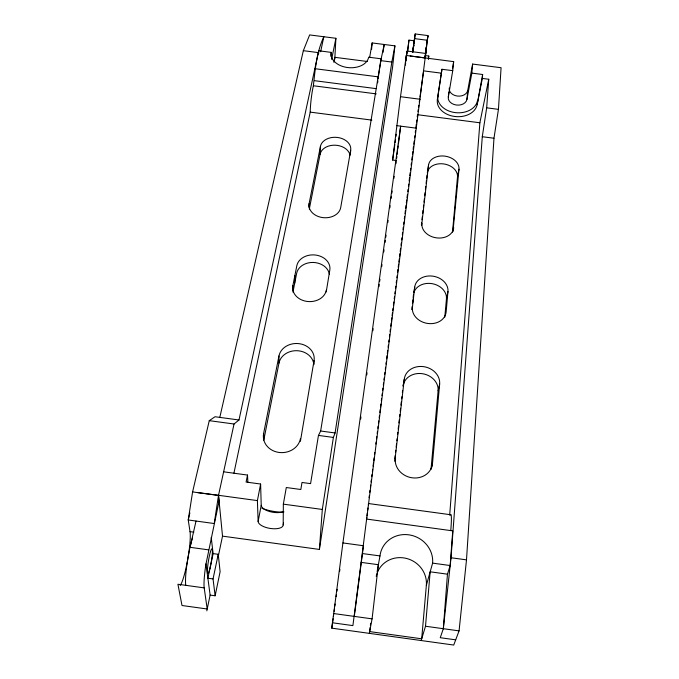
<?xml version="1.0" encoding="UTF-8"?>
<svg xmlns="http://www.w3.org/2000/svg" width="679" height="679" viewBox="0 0 679 679"><rect width="100%" height="100%" fill="white"/><g stroke="black" fill="none" stroke-linecap="round" stroke-linejoin="round"><path stroke-width="1.02" d="M263.775 440.196L278.959 363.104L278.959 355.957A17.756 14.955 0.4 0 1 299.218 343.676A17.756 14.955 0.4 0 1 314.038 360.651L313.851 364.716M412.705 51.765L415.192 33.95L427.923 35.58L425.113 58.326M223.637 471.812L247.512 475.062L246.095 482.048L260.609 484.025L257.4 500.601L258.13 521.497A12.68 5.279 9.6 0 0 270.726 528.517A12.68 5.279 9.6 0 0 283.185 524.926L283.347 504.141L286.3 487.522L300.822 489.5L302.011 482.472L310.583 483.635L318.459 435.417L320.649 431.012L380.766 60.626L384.238 44.483L382.931 52.563M292.793 290.315L292.878 285.655L296.799 265.82A16.678 13.24 2.4 0 1 315.71 255.058A16.678 13.24 2.4 0 1 329.799 270.191L326.217 291.945M294.703 283.16L294.847 275.674M300.398 441.316L314.038 360.651M309.013 207.35L309.14 203.479L320.437 146.367A15.269 11.119 3.9 0 1 337.582 137.464A15.269 11.119 3.9 0 1 350.678 150.305L350.381 154.226M233.932 473.127L310.218 112.128A16.457 1.443 -83.2 0 1 313.375 85.758C315.217 69.165 316.584 52.198 323.832 36.742L320.624 51.757M318.621 53.76L318.697 51.757M309.284 209.14L320.098 154.252L320.437 146.367M331.004 56.382L331.208 52.385L318.731 50.755L238.991 419.987L234.043 424.01L218.485 495.441L214.225 523.534L188.236 519.97L192.598 491.91L209.268 420.657L215.014 416.745L238.991 419.987M450.881 514.767L368.451 503.538L368.349 504.76M334.789 59.098L335.901 38.287L309.632 34.926L303.335 50.679L219.809 417.39M398.446 143.863L400.644 126.141L342.912 542.928L331.785 628.16L453.733 645.05L459.072 630.876L466.498 559.861L493.973 138.236L498.445 109.353L501.077 67.722L472.618 64.064L467.729 90.434L466.931 99.44A9.396 6.917 4.1 0 1 456.424 105.033A9.396 6.917 4.1 0 1 448.318 97.046L448.836 92.047M197.776 492.614L218.519 495.297L222.517 536.138L319.41 549.43L322.313 509.454L333.381 437.437L335.087 432.964L391.842 62.052L394.915 45.858L372.151 42.938L369.724 57.053M455.694 639.839L440.255 637.7L443.328 628.703L451.026 557.739L482.285 136.717L486.673 107.834L488.744 79.248L482.328 78.425L477.142 104.702A20.073 14.734 4.2 0 1 454.718 116.474A20.073 14.734 4.2 0 1 437.369 99.575L441.953 69.275L452.74 70.658L453.665 61.636L406.339 55.483L400.491 96.707L392.632 160.057L396.375 160.55M443.328 628.703L447.453 574.179L450.177 565.539L452.749 530.868L366.601 519.07L366.804 517.466M482.328 78.425L482.633 74.503L471.837 73.111L466.931 99.44M449.685 515.132L479.875 122.772L488.744 79.248M477.142 104.702L482.633 74.503M471.837 73.111L472.618 64.064M421.167 640.543L425.504 626.242L430.163 571.803L447.453 574.179M371.591 49.253L372.151 42.938M377.125 571.557L379.985 555.914A26.702 25.038 24 0 1 408.775 534.823A26.702 25.038 24 0 1 432.608 563.129L426.353 585.357L421.693 638.795L369.665 631.597L370.148 627.421M431.055 468.892L438.116 390.875L439.652 383.949A17.875 15.15 12.3 0 0 423.484 366.626A17.875 15.15 12.3 0 0 404.277 379.205L403.08 386.173A17.705 15.074 12.4 0 1 422.117 373.654A17.705 15.074 12.4 0 1 438.116 390.875M444.804 317.11L446.451 298.887L447.97 291.537A16.788 13.393 10.6 0 0 432.684 276.124A16.788 13.393 10.6 0 0 414.708 287.141L413.8 292.674M452.503 232.125L457.502 176.93L458.987 169.198A15.362 11.229 9.3 0 0 444.881 156.128A15.362 11.229 9.3 0 0 428.525 165.226L427.447 172.025M431.173 469.019L432.498 463.46L439.652 383.949M447.97 291.537L446.145 311.865A17.026 13.767 10.9 0 1 427.872 323.476A17.026 13.767 10.9 0 1 412.416 307.392L414.708 287.141M452.969 231.454L458.987 169.198M377.66 82.804L377.855 80.818M378.042 78.832L381.165 58.801L368.663 57.197A18.91 12.791 4.5 0 1 347.529 67.527A18.91 12.791 4.5 0 1 331.208 52.385M415.192 33.95L414.029 43.38M394.915 45.858L392.555 67.416L319.41 549.43M437.369 99.575L441.953 69.275M394.796 461.228L404.277 379.205M421.617 225.403L428.525 165.226M394.847 458.656L395.203 455.507M395.56 452.358L395.798 450.253M396.163 447.105L396.519 443.956M396.876 440.798L397.113 438.702M397.588 434.501L397.826 432.396M398.191 429.247L398.548 426.098M398.904 422.941L399.26 419.792M399.617 416.643L399.855 414.538M400.22 411.389L400.576 408.24M400.933 405.083L401.289 401.934M401.645 398.785L401.883 396.68M402.367 392.479L402.605 390.383M411.78 309.616L412.119 306.568M412.467 303.538L412.807 300.534M413.146 297.529L413.494 294.525M421.404 224.876L421.634 222.805M421.99 219.69L422.346 216.576M422.694 213.461L423.051 210.354M423.407 207.239L423.645 205.16M423.993 202.053L424.35 198.939M424.706 195.824L425.054 192.709M425.41 189.594L425.767 186.487M426.115 183.372L426.471 180.258M426.709 178.187L427.057 175.072M370.394 625.342L370.641 623.254M369.325 633.363L372.084 618.858L378.381 564.699L361.126 562.382L352.893 625.605L332.379 622.77M405.414 65.082L405.66 63.071M406.025 60.066L406.39 57.061M406.636 55.058L407.12 51.052L425.733 53.437L361.126 562.382M407.587 51.443L408.97 40.129L414.351 40.816M367.704 510.243L367.984 507.977M428.407 59.081L428.78 56.043L425.19 55.585L424.927 57.605M408.97 40.129L407.434 52.241M396.638 158.462L396.892 156.374M397.147 154.294L397.538 151.162M397.801 149.083L398.183 145.951M367.008 515.862L367.381 512.9M426.2 48.854L426.437 46.792L426.217 48.234M413.358 48.082L413.715 45.162L412.917 50.9M369.07 497.715L369.334 495.611M369.732 492.453L370.004 490.357M370.403 487.199L370.666 485.095M371.065 481.937L371.328 479.832M371.727 476.675L371.999 474.57M372.398 471.413L372.661 469.308M373.06 466.15L373.458 462.993M373.73 460.888L374.129 457.731M374.528 454.574L374.791 452.469M375.86 444.058L376.124 441.953M376.522 438.795L376.786 436.69M377.184 433.533L377.456 431.428M377.855 428.271L378.118 426.166M378.517 423.009L378.789 420.904M379.188 417.746L379.451 415.641M379.85 412.484L380.248 409.335M380.512 407.23L380.911 404.073M381.318 400.916L381.581 398.811M381.98 395.653L382.243 393.548M382.642 390.391L382.914 388.286M383.312 385.129L383.576 383.024M383.974 379.867L384.246 377.762M384.645 374.604L384.908 372.499M385.307 369.351L385.57 367.246M385.969 364.088L386.241 361.983M386.64 358.826L387.038 355.669M387.302 353.564L387.701 350.406M388.099 347.249L388.371 345.144M388.77 341.987L389.033 339.882M389.432 336.725L389.695 334.62M390.102 331.462L390.366 329.357M390.764 326.209L391.163 323.051M391.427 320.946L391.825 317.789M392.097 315.684L392.496 312.527M392.759 310.422L393.022 308.317M393.43 305.16L393.828 302.002M394.227 298.845L394.491 296.74M394.889 293.583L395.153 291.478M395.551 288.32L395.823 286.224M396.222 283.067L396.485 280.962M396.884 277.804L397.156 275.699M397.554 272.542L397.953 269.385M398.217 267.28L398.615 264.123M398.879 262.018L399.286 258.86M399.549 256.755L399.948 253.598M400.211 251.493L400.61 248.336M401.009 245.187L401.281 243.082M401.679 239.925L401.943 237.82M402.341 234.662L402.613 232.558M403.012 229.4L403.275 227.295M403.674 224.138L403.937 222.033M404.336 218.876L404.608 216.771M405.007 213.613L405.405 210.456M405.669 208.351L406.067 205.202M406.339 203.097L406.738 199.94M407.001 197.835L407.4 194.678M407.799 191.52L408.062 189.416M408.469 186.258L408.733 184.153M409.131 180.996L409.53 177.839M409.793 175.734L410.192 172.576M410.464 170.471L410.727 168.367M411.126 165.218L411.398 163.113M411.797 159.955L412.195 156.798M412.459 154.693L412.857 151.536M413.121 149.431L413.519 146.274M413.791 144.169L414.19 141.011M414.589 137.854L414.852 135.749M415.251 132.592L415.523 130.487M415.921 127.329L416.32 124.181M416.583 122.076L416.847 119.971M417.246 116.813L417.517 114.709L479.875 122.772M412.857 52.02L413.121 49.932M413.307 48.93L413.808 45.086M425.988 50.535L425.427 54.736M354.302 616.396L363.469 545.746L342.912 542.928M412.925 51.918L413.188 49.898M412.671 52.334L414.504 38.618L427.388 40.273M424.893 58.004L425.173 55.839M425.47 53.641L425.758 51.545M424.944 58.377L425.13 56.968M331.785 628.16L333.092 618.705M333.381 616.6L333.669 614.503M334.102 611.346L334.391 609.241M334.832 606.092L335.12 603.987M336.139 596.637L336.428 594.532M336.86 591.384L337.149 589.279M339.619 571.412L339.907 569.316M360.668 419.045L360.956 416.948M366.762 374.918L367.05 372.813M372.864 330.783L373.153 328.678M378.958 286.648L379.247 284.543M379.68 281.395L379.977 279.29M381.717 266.677L382.005 264.581M383.745 251.968L384.034 249.864M385.052 242.513L385.341 240.408M385.782 237.26L386.071 235.155M387.811 222.551L388.099 220.446M389.839 207.833L390.136 205.737M391.146 198.378L391.443 196.273M391.876 193.125L392.165 191.02M393.905 178.416L394.202 176.311M395.942 163.698L396.23 161.602M425.326 54.558L427.906 36.038M426.93 42.429L427.286 39.866M425.062 57.605L426.616 46.418M417.95 111.577L418.247 109.489M418.536 107.401L418.824 105.313M419.266 102.181L419.698 99.058M419.987 96.97L423.628 70.879L441.52 73.179M392.632 160.057L394.813 144.602M395.102 142.539L395.534 139.45M395.976 136.352L396.264 134.289M428.347 59.09L428.78 56.043M427.405 39.009L427.923 35.58M412.509 303.623L413.57 297.19M452.477 68.749L453.665 61.636M448.318 97.046L452.74 70.658M350.678 150.305L340.697 207.613A15.948 12.112 3.3 0 1 322.678 217.594A15.948 12.112 3.3 0 1 309.14 203.479M283.185 524.926L283.542 522.898M258.13 521.497L261.22 505.286L260.609 484.025M292.946 292.114L296.638 273.357A16.534 13.19 2.3 0 1 313.223 262.45A16.534 13.19 2.3 0 1 329.366 274.24M192.598 491.91L218.485 495.441L219.054 501.246L205.805 564.826A28.976 3.412 -80.6 0 0 204.192 587.878L207.197 608.995L181.997 605.507L177.923 584.254L204.192 587.878M263.749 439.237L263.622 433.457L278.959 355.957M333.881 62.324L334.883 57.325L367.347 61.492M331.624 59.37L335.901 38.287M205.966 563.859L210.125 595.093L215.124 595.789L220.115 571.701L218.231 554.31L213.13 553.606L211.22 537.395M215.124 595.789L213.045 578.932L218.231 554.31M206.815 610.854L210.125 595.093M218.205 556.661L222.517 536.138M213.13 553.606L207.876 578.219L213.045 578.932M196.027 521.039L190.044 547.308L208.521 549.846M189.882 512.9L188.236 519.97L190.027 531.64A28.968 4.049 -80.2 0 1 187.582 560.328A28.968 4.049 -80.2 0 1 180.198 585.476M303.335 50.679L318.069 52.572M380.766 60.626L391.842 62.052M314.878 68.689L378.237 76.854M314.462 80.682L376.039 88.618M400.491 96.707L420.055 99.236M486.673 107.834L498.445 109.353M313.375 85.758L376.259 93.88M310.218 112.128L371.846 120.115M396.757 125.64L416.176 128.153M482.285 136.717L493.973 138.236M410.124 55.967L425.249 57.987M362.459 553.563L379.985 555.914M320.649 431.012L335.087 432.964M209.268 420.657L234.043 424.01M318.459 435.417L333.381 437.437M218.519 495.297L257.4 500.601M283.347 504.141L322.313 509.454M451.026 557.739L466.498 559.861M432.608 563.129L450.177 565.539M190.027 531.64L193.846 532.166M333.397 613.51L372.084 618.858M425.504 626.242L459.072 630.876M247.512 475.062L247.869 482.217M413.825 292.81A16.644 13.342 10.6 0 1 432.387 283.712A16.644 13.342 10.6 0 1 446.451 298.887M453.725 227.669A16.05 12.239 9.8 0 1 436.572 237.879A16.05 12.239 9.8 0 1 421.922 223.493M477.456 100.798A20.014 14.751 4.1 0 1 455.091 112.595A20.014 14.751 4.1 0 1 437.811 95.688M427.295 172.992A15.244 11.204 9.3 0 1 443.531 163.902A15.244 11.204 9.3 0 1 457.502 176.93M432.498 463.46A18.808 16.737 15.1 0 1 412.187 477.812A18.808 16.737 15.1 0 1 395.297 458.427M376.208 576.318A25.641 24.317 27.5 0 1 404.659 558.045A25.641 24.317 27.5 0 1 426.353 585.357M450.593 514.903A22.203 1.782 -83.5 0 1 450.754 530.554M467.729 90.434A9.328 6.934 4.1 0 1 457.298 96.045A9.328 6.934 4.1 0 1 449.252 88.058M185.8 585.34A28.968 3.853 -80.3 0 1 192.488 538.048M326.327 290.094A16.916 13.605 2 0 1 307.078 301.434A16.916 13.605 2 0 1 292.878 285.655M278.959 363.104A17.586 14.887 0.3 0 1 296.74 350.695A17.586 14.887 0.3 0 1 313.774 363.876M283.788 512.119A26.642 11.551 9.7 0 1 262.001 508.316M300.491 438.447A18.689 16.508 -2.7 0 1 278.984 452.443A18.689 16.508 -2.7 0 1 263.622 433.457M320.098 154.252A15.15 11.093 3.8 0 1 335.129 145.196A15.15 11.093 3.8 0 1 350.067 155.262M283.771 511.474A12.553 5.381 9.7 0 1 269.953 511.626A12.553 5.381 9.7 0 1 261.22 505.286M406.339 55.483L405.465 62.74L407.12 51.052L406.339 55.483M209.828 568.781A12.511 1.468 -80.6 0 0 212.128 548.921A12.511 1.468 -80.6 0 0 207.774 565.709A12.511 1.468 -80.6 0 0 209.828 568.781"/></g></svg>
